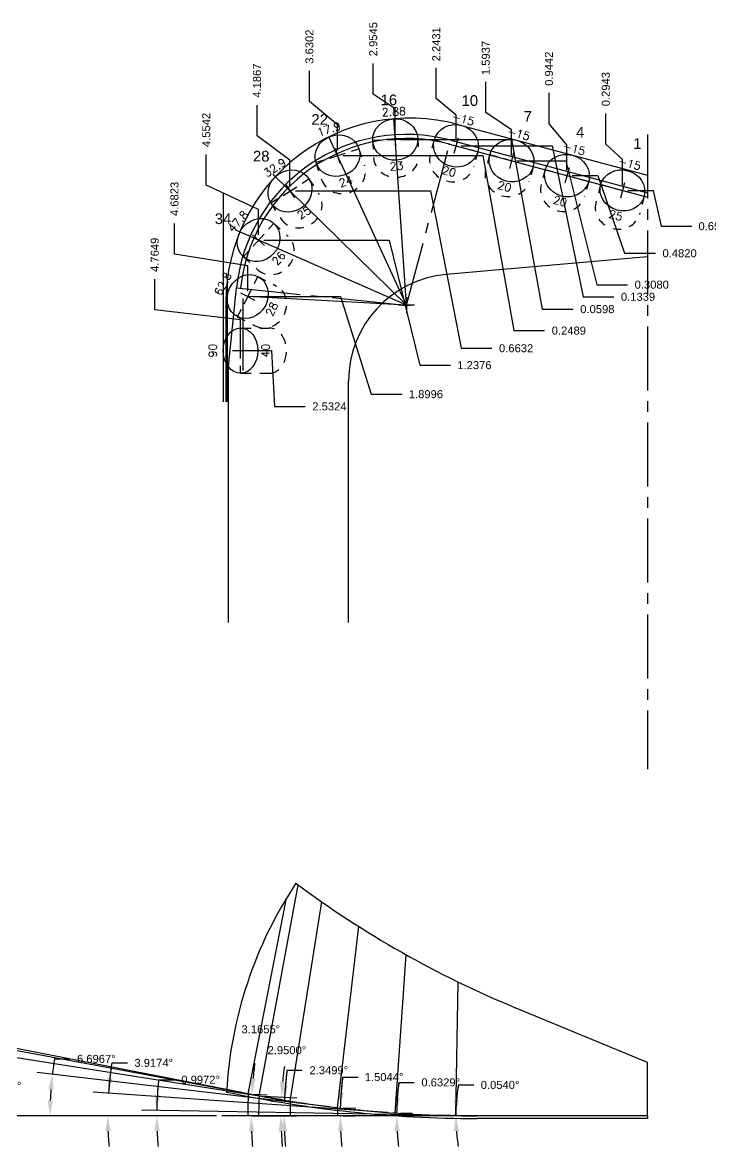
# Model space of a CAD drawing. Header units: inches. Extents: x 57 to 298, y -41 to 19.
# Drawn here: x 216.08 to 224.13, y -33.89 to -20.72 of the extents above; entities that cross this region are included whole.
import ezdxf
from ezdxf.enums import TextEntityAlignment as Align

# ---------------------------------------------------------------- set-up
doc = ezdxf.new("R2010")
doc.units = ezdxf.units.IN
doc.header["$MEASUREMENT"] = 0
doc.header["$PDMODE"] = 35
doc.linetypes.add('CENTER2', pattern=[1.125, 0.75, -0.125, 0.125, -0.125])
doc.linetypes.add('HIDDEN2', pattern=[0.1875, 0.125, -0.0625])
doc.layers.get('Defpoints').update_dxf_attribs({"color": 10})
doc.layers.add('Blade_1', color=30, linetype='Continuous', true_color=0xff7f00)
doc.layers.add('CLine', color=5, linetype='CENTER2')
doc.styles.add('RomanS', font='romans')
doc.styles.get("Standard").update_dxf_attribs({"font": 'arial.ttf'})
doc.dimstyles.get("Standard").update_dxf_attribs({"dimtxt": 0.09375, "dimasz": 0.18, "dimexe": 0.18, "dimexo": 0.0625, "dimgap": 0.09, "dimtad": 0, "dimtih": 1, "dimtoh": 1, "dimdec": 4, "dimzin": 0, "dimdsep": 46, "dimtxsty": 'Standard', "dimcen": 0.09, "dimadec": 4, "dimazin": 0, "dimtfac": 1, "dimtdec": 4, "dimtofl": 0, "dimtmove": 0, "dimatfit": 3, "dimfxl": 1, "dimtolj": 1, "dimtzin": 0, "dimarcsym": 0})

# ---------------------------------------------------------------- blocks, each defined once
blk = doc.blocks.new('*D355')
at = {"layer": 'Blade_1', "color": 0, "lineweight": -2, "transparency": 16777216}
for p, q in [((222.242, -21.909), (222.242, -21.549)), ((222.452, -22.156), (222.242, -21.909)), ((222.452, -22.454), (222.452, -22.156))]:
    blk.add_line(p, q, dxfattribs=at)
at = {"layer": 'Defpoints', "color": 0, "transparency": 16777216}
for p in [(222.242, -21.549), (223.396, -22.034), (222.452, -22.516)]:
    blk.add_point(p, dxfattribs=at)
at = {"layer": 'Blade_1', "color": 0, "transparency": 16777216, "insert": (222.242, -21.265), "char_height": 0.0938, "attachment_point": 5, "rotation": 90}
blk.add_mtext('\\A1;0.9442', dxfattribs=at)
blk = doc.blocks.new('*D356')
at = {"layer": 'Blade_1', "color": 0, "lineweight": -2, "transparency": 16777216}
for p, q in [((221.502, -21.779), (221.502, -21.419)), ((221.802, -21.982), (221.502, -21.779)), ((221.802, -22.28), (221.802, -21.982))]:
    blk.add_line(p, q, dxfattribs=at)
at = {"layer": 'Defpoints', "color": 0, "transparency": 16777216}
for p in [(221.502, -21.419), (223.396, -22.034), (221.802, -22.342)]:
    blk.add_point(p, dxfattribs=at)
at = {"layer": 'Blade_1', "color": 0, "transparency": 16777216, "insert": (221.502, -21.139), "char_height": 0.0938, "attachment_point": 5, "rotation": 90}
blk.add_mtext('\\A1;1.5937', dxfattribs=at)
blk = doc.blocks.new('*D357')
at = {"layer": 'Blade_1', "color": 0, "lineweight": -2, "transparency": 16777216}
for p, q in [((222.514, -22.516), (222.812, -22.516)), ((222.812, -22.516), (223.127, -23.427)), ((223.127, -23.427), (223.487, -23.427))]:
    blk.add_line(p, q, dxfattribs=at)
at = {"layer": 'Defpoints', "color": 0, "transparency": 16777216}
for p in [(223.396, -22.034), (222.452, -22.516), (223.487, -23.427)]:
    blk.add_point(p, dxfattribs=at)
at = {"layer": 'Blade_1', "color": 0, "transparency": 16777216, "insert": (223.771, -23.427), "char_height": 0.0938, "attachment_point": 5}
blk.add_mtext('\\A1;0.4820', dxfattribs=at)
blk = doc.blocks.new('*D358')
at = {"layer": 'Blade_1', "color": 0, "lineweight": -2, "transparency": 16777216}
for p, q in [((221.865, -22.342), (222.44, -22.342)), ((222.44, -22.342), (222.8, -23.795)), ((222.8, -23.795), (223.16, -23.795))]:
    blk.add_line(p, q, dxfattribs=at)
at = {"layer": 'Defpoints', "color": 0, "transparency": 16777216}
for p in [(223.396, -22.034), (221.802, -22.342), (223.16, -23.795)]:
    blk.add_point(p, dxfattribs=at)
at = {"layer": 'Blade_1', "color": 0, "transparency": 16777216, "insert": (223.445, -23.795), "char_height": 0.0938, "attachment_point": 5}
blk.add_mtext('\\A1;0.3080', dxfattribs=at)
blk = doc.blocks.new('*D359')
at = {"layer": 'Blade_1', "color": 0, "lineweight": -2, "transparency": 16777216}
for p, q in [((222.907, -22.149), (222.907, -21.789)), ((223.102, -22.33), (222.907, -22.149)), ((223.102, -22.628), (223.102, -22.33))]:
    blk.add_line(p, q, dxfattribs=at)
at = {"layer": 'Defpoints', "color": 0, "transparency": 16777216}
for p in [(222.907, -21.789), (223.396, -22.034), (223.102, -22.69)]:
    blk.add_point(p, dxfattribs=at)
at = {"layer": 'Blade_1', "color": 0, "transparency": 16777216, "insert": (222.907, -21.504), "char_height": 0.0938, "attachment_point": 5, "rotation": 90}
blk.add_mtext('\\A1;0.2943', dxfattribs=at)
blk = doc.blocks.new('*D360')
at = {"layer": 'Blade_1', "color": 0, "lineweight": -2, "transparency": 16777216}
for p, q in [((223.164, -22.69), (223.462, -22.69)), ((223.462, -22.69), (223.556, -23.11)), ((223.556, -23.11), (223.916, -23.11))]:
    blk.add_line(p, q, dxfattribs=at)
at = {"layer": 'Defpoints', "color": 0, "transparency": 16777216}
for p in [(223.396, -22.034), (223.102, -22.69), (223.916, -23.11)]:
    blk.add_point(p, dxfattribs=at)
at = {"layer": 'Blade_1', "color": 0, "transparency": 16777216, "insert": (224.192, -23.11), "char_height": 0.0938, "attachment_point": 5}
blk.add_mtext('\\A1;0.6561', dxfattribs=at)
blk = doc.blocks.new('*D361')
at = {"layer": 'Blade_1', "color": 0, "lineweight": -2, "transparency": 16777216}
for p, q in [((220.922, -21.614), (220.922, -21.254)), ((221.153, -21.808), (220.922, -21.614)), ((221.153, -22.106), (221.153, -21.808))]:
    blk.add_line(p, q, dxfattribs=at)
at = {"layer": 'Defpoints', "color": 0, "transparency": 16777216}
for p in [(220.922, -21.254), (223.396, -22.034), (221.153, -22.168)]:
    blk.add_point(p, dxfattribs=at)
at = {"layer": 'Blade_1', "color": 0, "transparency": 16777216, "insert": (220.922, -20.978), "char_height": 0.0938, "attachment_point": 5, "rotation": 90}
blk.add_mtext('\\A1;2.2431', dxfattribs=at)
blk = doc.blocks.new('*D362')
at = {"layer": 'Blade_1', "color": 0, "lineweight": -2, "transparency": 16777216}
for p, q in [((221.215, -22.168), (222.28, -22.168)), ((222.28, -22.168), (222.64, -23.937)), ((222.64, -23.937), (223, -23.937))]:
    blk.add_line(p, q, dxfattribs=at)
at = {"layer": 'Defpoints', "color": 0, "transparency": 16777216}
for p in [(223.396, -22.034), (221.153, -22.168), (223, -23.937)]:
    blk.add_point(p, dxfattribs=at)
at = {"layer": 'Blade_1', "color": 0, "transparency": 16777216, "insert": (223.284, -23.937), "char_height": 0.0938, "attachment_point": 5}
blk.add_mtext('\\A1;0.1339', dxfattribs=at)
blk = doc.blocks.new('*D363')
at = {"layer": 'Blade_1', "color": 0, "lineweight": -2, "transparency": 16777216}
for p, q in [((217.673, -33.109), (217.853, -33.109)), ((221.06, -33.527), (217.469, -33.465)), ((218.349, -33.531), (217.469, -33.531))]:
    blk.add_line(p, q, dxfattribs=at)
for start, end in [(173.3118, 179.0028), (173.3136, 176.1582), (182.8446, 185.6892)]:
    blk.add_arc((221.274, -33.531), 3.626, start, end, dxfattribs=at)
at = {"layer": 'Blade_1', "color": 0, "transparency": 16777216}
for points in [[(217.687, -33.289), (217.627, -33.287), (217.649, -33.468)], [(217.623, -33.712), (217.683, -33.71), (217.649, -33.531)]]:
    blk.add_solid(points, dxfattribs=at)
at = {"layer": 'Defpoints', "color": 0, "transparency": 16777216}
for p in [(217.649, -33.51), (218.412, -33.531), (221.123, -33.528), (221.153, -33.529), (223.396, -33.531)]:
    blk.add_point(p, dxfattribs=at)
at = {"layer": 'Blade_1', "color": 0, "transparency": 16777216, "insert": (218.163, -33.109), "char_height": 0.09375, "attachment_point": 5}
blk.add_mtext('\\A1;0.9972°', dxfattribs=at)
blk = doc.blocks.new('*D364')
at = {"layer": 'Blade_1', "color": 0, "lineweight": -2, "transparency": 16777216}
for p, q in [((221.18, -33.17), (221.36, -33.17)), ((221.09, -33.529), (220.971, -33.529)), ((221.09, -33.531), (220.971, -33.531))]:
    blk.add_line(p, q, dxfattribs=at)
for start, end in [(170.7492, 179.946), (170.7566, 175.3513), (184.5947, 189.1893)]:
    blk.add_arc((223.396, -33.531), 2.245, start, end, dxfattribs=at)
at = {"layer": 'Blade_1', "color": 0, "transparency": 16777216}
for points in [[(221.188, -33.35), (221.128, -33.348), (221.151, -33.529)], [(221.128, -33.712), (221.188, -33.71), (221.151, -33.531)]]:
    blk.add_solid(points, dxfattribs=at)
at = {"layer": 'Defpoints', "color": 0, "transparency": 16777216}
for p in [(221.151, -33.53), (221.153, -33.529), (221.153, -33.531), (223.396, -33.531)]:
    blk.add_point(p, dxfattribs=at)
at = {"layer": 'Blade_1', "color": 0, "transparency": 16777216, "insert": (221.669, -33.17), "char_height": 0.09375, "attachment_point": 5}
blk.add_mtext('\\A1;0.0540°', dxfattribs=at)
blk = doc.blocks.new('CMark')
at = {"layer": 'CLine'}
for p, q in [((-0.094, 0), (0.094, 0)), ((0, 0.094), (0, -0.094))]:
    blk.add_line(p, q, dxfattribs=at)
blk = doc.blocks.new('1313@25')
for p, q in [((-0.17, 0), (-0.265, 0)), ((0.171, 0), (0.264, 0))]:
    blk.add_line(p, q)
at = {"color": 8, "linetype": 'HIDDEN2', "ltscale": 0.5}
blk.add_line((-0.265, 0), (-0.265, -0.22), dxfattribs=at)
at = {"color": 8, "linetype": 'HIDDEN2', "ltscale": 0.5, "flags": 128}
blk.add_lwpolyline([(0.264, 0), (0.264, -0.22)], dxfattribs=at)
blk.add_ellipse((0, 0), major_axis=(0.264, 0), ratio=0.906308)
at = {"color": 8, "linetype": 'HIDDEN2', "ltscale": 0.5}
blk.add_ellipse((0, -0.22), major_axis=(0.264, 0), ratio=0.906308, start_param=3.141593, end_param=6.283185, dxfattribs=at)
blk.add_blockref('CMark', (0, 0))
at = {"style": 'RomanS'}
blk.add_text('25', height=0.094, dxfattribs=at).set_placement((0, -0.302), align=Align.MIDDLE_CENTER)
blk.add_attdef('ANG', text='', height=0.094, dxfattribs=at).set_placement((0, 0.251), align=Align.BOTTOM_CENTER)
blk = doc.blocks.new('1313@20')
for p, q in [((-0.17, 0), (-0.265, 0)), ((0.171, 0), (0.264, 0))]:
    blk.add_line(p, q)
at = {"color": 8, "linetype": 'HIDDEN2', "ltscale": 0.5}
blk.add_line((-0.265, 0), (-0.265, -0.178), dxfattribs=at)
at = {"color": 8, "linetype": 'HIDDEN2', "ltscale": 0.5, "flags": 128}
blk.add_lwpolyline([(0.264, 0), (0.264, -0.178)], dxfattribs=at)
blk.add_ellipse((0, 0), major_axis=(0.264, 0), ratio=0.939693)
at = {"color": 8, "linetype": 'HIDDEN2', "ltscale": 0.5}
blk.add_ellipse((0, -0.178), major_axis=(0.264, 0), ratio=0.939693, start_param=3.141593, end_param=6.283185, dxfattribs=at)
blk.add_blockref('CMark', (0, 0))
at = {"style": 'RomanS'}
blk.add_text('20', height=0.094, dxfattribs=at).set_placement((0, -0.311), align=Align.MIDDLE_CENTER)
blk.add_attdef('ANG', text='', height=0.094, dxfattribs=at).set_placement((0, 0.251), align=Align.BOTTOM_CENTER)
blk = doc.blocks.new('1313@23')
for p, q in [((-0.17, 0), (-0.265, 0)), ((0.171, 0), (0.264, 0))]:
    blk.add_line(p, q)
at = {"color": 8, "linetype": 'HIDDEN2', "ltscale": 0.5}
blk.add_line((-0.265, 0), (-0.265, -0.199), dxfattribs=at)
at = {"color": 8, "linetype": 'HIDDEN2', "ltscale": 0.5, "flags": 128}
blk.add_lwpolyline([(0.264, 0), (0.264, -0.199)], dxfattribs=at)
blk.add_ellipse((0, 0), major_axis=(0.264, 0), ratio=0.920505)
at = {"color": 8, "linetype": 'HIDDEN2', "ltscale": 0.5}
blk.add_ellipse((0, -0.199), major_axis=(0.264, 0), ratio=0.92388, start_param=3.141593, end_param=6.283185, dxfattribs=at)
blk.add_blockref('CMark', (0, 0))
at = {"style": 'RomanS'}
blk.add_text('23', height=0.094, dxfattribs=at).set_placement((0, -0.311), align=Align.MIDDLE_CENTER)
blk.add_attdef('ANG', text='', height=0.094, dxfattribs=at).set_placement((0, 0.251), align=Align.BOTTOM_CENTER)
blk = doc.blocks.new('*D365')
at = {"layer": 'Blade_1', "color": 0, "lineweight": -2, "transparency": 16777216}
for p, q in [((220.184, -21.564), (220.184, -21.204)), ((220.442, -21.734), (220.184, -21.564)), ((220.442, -22.032), (220.442, -21.734))]:
    blk.add_line(p, q, dxfattribs=at)
at = {"layer": 'Defpoints', "color": 0, "transparency": 16777216}
for p in [(220.184, -21.204), (220.442, -22.094), (223.396, -22.034)]:
    blk.add_point(p, dxfattribs=at)
at = {"layer": 'Blade_1', "color": 0, "transparency": 16777216, "insert": (220.184, -20.918), "char_height": 0.0938, "attachment_point": 5, "rotation": 90}
blk.add_mtext('\\A1;2.9545', dxfattribs=at)
blk = doc.blocks.new('*D366')
at = {"layer": 'Blade_1', "color": 0, "lineweight": -2, "transparency": 16777216}
for p, q in [((220.504, -22.094), (221.803, -22.094)), ((221.803, -22.094), (222.163, -24.082)), ((222.163, -24.082), (222.523, -24.082))]:
    blk.add_line(p, q, dxfattribs=at)
at = {"layer": 'Defpoints', "color": 0, "transparency": 16777216}
for p in [(220.442, -22.094), (223.396, -22.034), (222.523, -24.082)]:
    blk.add_point(p, dxfattribs=at)
at = {"layer": 'Blade_1', "color": 0, "transparency": 16777216, "insert": (222.808, -24.082), "char_height": 0.0938, "attachment_point": 5}
blk.add_mtext('\\A1;0.0598', dxfattribs=at)
blk = doc.blocks.new('*D367')
at = {"layer": 'Blade_1', "color": 0, "lineweight": -2, "transparency": 16777216}
for p, q in [((217.125, -32.911), (217.305, -32.911)), ((220.349, -33.492), (216.904, -33.256)), ((218.349, -33.531), (216.895, -33.531))]:
    blk.add_line(p, q, dxfattribs=at)
for start, end in [(170.7143, 176.0826), (170.7157, 173.3992), (182.6834, 185.3669)]:
    blk.add_arc((220.918, -33.531), 3.844, start, end, dxfattribs=at)
at = {"layer": 'Blade_1', "color": 0, "transparency": 16777216}
for points in [[(217.13, -33.092), (217.07, -33.087), (217.084, -33.269)], [(217.049, -33.712), (217.109, -33.71), (217.075, -33.531)]]:
    blk.add_solid(points, dxfattribs=at)
at = {"layer": 'Defpoints', "color": 0, "transparency": 16777216}
for p in [(217.076, -33.444), (218.412, -33.531), (220.412, -33.496), (220.442, -33.498), (223.396, -33.531)]:
    blk.add_point(p, dxfattribs=at)
at = {"layer": 'Blade_1', "color": 0, "transparency": 16777216, "insert": (217.614, -32.911), "char_height": 0.09375, "attachment_point": 5}
blk.add_mtext('\\A1;3.9174°', dxfattribs=at)
blk = doc.blocks.new('*D368')
at = {"layer": 'Blade_1', "color": 0, "lineweight": -2, "transparency": 16777216}
for p, q in [((220.484, -33.14), (220.664, -33.14)), ((220.504, -33.499), (220.638, -33.501)), ((220.504, -33.531), (220.638, -33.531))]:
    blk.add_line(p, q, dxfattribs=at)
for start, end in [(172.3422, 179.3671), (172.3455, 175.8563), (183.5108, 187.0216)]:
    blk.add_arc((223.396, -33.531), 2.938, start, end, dxfattribs=at)
at = {"layer": 'Blade_1', "color": 0, "transparency": 16777216}
for points in [[(220.496, -33.32), (220.436, -33.318), (220.458, -33.499)], [(220.434, -33.712), (220.493, -33.71), (220.458, -33.531)]]:
    blk.add_solid(points, dxfattribs=at)
at = {"layer": 'Defpoints', "color": 0, "transparency": 16777216}
for p in [(220.442, -33.498), (220.442, -33.531), (220.458, -33.52), (223.396, -33.531)]:
    blk.add_point(p, dxfattribs=at)
at = {"layer": 'Blade_1', "color": 0, "transparency": 16777216, "insert": (220.974, -33.14), "char_height": 0.09375, "attachment_point": 5}
blk.add_mtext('\\A1;0.6329°', dxfattribs=at)
blk = doc.blocks.new('1313@24')
for p, q in [((-0.17, 0), (-0.265, 0)), ((0.171, 0), (0.264, 0))]:
    blk.add_line(p, q)
at = {"color": 8, "linetype": 'HIDDEN2', "ltscale": 0.5}
blk.add_line((-0.265, 0), (-0.265, -0.212), dxfattribs=at)
at = {"color": 8, "linetype": 'HIDDEN2', "ltscale": 0.5, "flags": 128}
blk.add_lwpolyline([(0.264, 0), (0.264, -0.212)], dxfattribs=at)
blk.add_ellipse((0, 0), major_axis=(0.264, 0), ratio=0.913535)
at = {"color": 8, "linetype": 'HIDDEN2', "ltscale": 0.5}
blk.add_ellipse((0, -0.212), major_axis=(0.264, 0), ratio=0.913535, start_param=3.141593, end_param=6.283185, dxfattribs=at)
blk.add_blockref('CMark', (0, 0))
at = {"style": 'RomanS'}
blk.add_text('24', height=0.094, dxfattribs=at).set_placement((0, -0.318), align=Align.MIDDLE_CENTER)
blk.add_attdef('ANG', text='', height=0.094, dxfattribs=at).set_placement((0, 0.251), align=Align.BOTTOM_CENTER)
blk = doc.blocks.new('*D369')
at = {"layer": 'Blade_1', "color": 0, "lineweight": -2, "transparency": 16777216}
for p, q in [((219.437, -21.65), (219.437, -21.29)), ((219.766, -21.923), (219.437, -21.65)), ((219.766, -22.221), (219.766, -21.923))]:
    blk.add_line(p, q, dxfattribs=at)
at = {"layer": 'Defpoints', "color": 0, "transparency": 16777216}
for p in [(219.437, -21.29), (223.396, -22.034), (219.766, -22.283)]:
    blk.add_point(p, dxfattribs=at)
at = {"layer": 'Blade_1', "color": 0, "transparency": 16777216, "insert": (219.437, -21.006), "char_height": 0.0938, "attachment_point": 5, "rotation": 90}
blk.add_mtext('\\A1;3.6302', dxfattribs=at)
blk = doc.blocks.new('*D370')
at = {"layer": 'Blade_1', "color": 0, "lineweight": -2, "transparency": 16777216}
for p, q in [((219.828, -22.283), (221.469, -22.283)), ((221.469, -22.283), (221.829, -24.333)), ((221.829, -24.333), (222.189, -24.333))]:
    blk.add_line(p, q, dxfattribs=at)
at = {"layer": 'Defpoints', "color": 0, "transparency": 16777216}
for p in [(223.396, -22.034), (219.766, -22.283), (222.189, -24.333)]:
    blk.add_point(p, dxfattribs=at)
at = {"layer": 'Blade_1', "color": 0, "transparency": 16777216, "insert": (222.474, -24.333), "char_height": 0.0938, "attachment_point": 5}
blk.add_mtext('\\A1;0.2489', dxfattribs=at)
blk = doc.blocks.new('*D371')
at = {"layer": 'Blade_1', "color": 0, "lineweight": -2, "transparency": 16777216}
for p, q in [((216.452, -32.865), (216.632, -32.865)), ((219.675, -33.425), (216.248, -33.023)), ((218.349, -33.531), (216.219, -33.531))]:
    blk.add_line(p, q, dxfattribs=at)
for start, end in [(170.8359, 173.3033), (175.7706, 177.5326)]:
    blk.add_arc((220.579, -33.531), 4.18, start, end, dxfattribs=at)
at = {"layer": 'Blade_1', "color": 0, "transparency": 16777216}
for points in [[(216.38, -33.22), (216.44, -33.226), (216.427, -33.044)], [(216.432, -33.352), (216.373, -33.351), (216.399, -33.531)]]:
    blk.add_solid(points, dxfattribs=at)
at = {"layer": 'Defpoints', "color": 0, "transparency": 16777216}
for p in [(216.402, -33.368), (219.737, -33.432), (219.767, -33.436), (218.412, -33.531), (223.396, -33.531)]:
    blk.add_point(p, dxfattribs=at)
at = {"layer": 'Blade_1', "color": 0, "transparency": 16777216, "insert": (216.942, -32.865), "char_height": 0.09375, "attachment_point": 5}
blk.add_mtext('\\A1;6.6967°', dxfattribs=at)
blk = doc.blocks.new('*D372')
at = {"layer": 'Blade_1', "color": 0, "lineweight": -2, "transparency": 16777216}
for p, q in [((219.826, -33.078), (220.006, -33.078)), ((219.83, -33.437), (219.979, -33.441)), ((219.828, -33.531), (219.978, -33.531))]:
    blk.add_line(p, q, dxfattribs=at)
for start, end in [(172.7613, 178.4956), (172.7631, 175.6294), (182.8663, 185.7325)]:
    blk.add_arc((223.396, -33.531), 3.599, start, end, dxfattribs=at)
at = {"layer": 'Blade_1', "color": 0, "transparency": 16777216}
for points in [[(219.838, -33.258), (219.778, -33.255), (219.799, -33.437)], [(219.772, -33.712), (219.832, -33.71), (219.798, -33.531)]]:
    blk.add_solid(points, dxfattribs=at)
at = {"layer": 'Defpoints', "color": 0, "transparency": 16777216}
for p in [(219.767, -33.436), (219.766, -33.531), (219.798, -33.5), (223.396, -33.531)]:
    blk.add_point(p, dxfattribs=at)
at = {"layer": 'Blade_1', "color": 0, "transparency": 16777216, "insert": (220.311, -33.078), "char_height": 0.09375, "attachment_point": 5}
blk.add_mtext('\\A1;1.5044°', dxfattribs=at)
blk = doc.blocks.new('*D373')
at = {"layer": 'Blade_1', "color": 0, "lineweight": -2, "transparency": 16777216}
for p, q in [((218.823, -22.05), (218.823, -21.69)), ((219.209, -22.337), (218.823, -22.05)), ((219.209, -22.635), (219.209, -22.337))]:
    blk.add_line(p, q, dxfattribs=at)
at = {"layer": 'Defpoints', "color": 0, "transparency": 16777216}
for p in [(218.823, -21.69), (223.396, -22.034), (219.209, -22.697)]:
    blk.add_point(p, dxfattribs=at)
at = {"layer": 'Blade_1', "color": 0, "transparency": 16777216, "insert": (218.823, -21.404), "char_height": 0.0938, "attachment_point": 5, "rotation": 90}
blk.add_mtext('\\A1;4.1867', dxfattribs=at)
blk = doc.blocks.new('*D374')
at = {"layer": 'Blade_1', "color": 0, "lineweight": -2, "transparency": 16777216}
for p, q in [((219.272, -22.697), (220.853, -22.697)), ((220.853, -22.697), (221.213, -24.54)), ((221.213, -24.54), (221.573, -24.54))]:
    blk.add_line(p, q, dxfattribs=at)
at = {"layer": 'Defpoints', "color": 0, "transparency": 16777216}
for p in [(223.396, -22.034), (219.209, -22.697), (221.573, -24.54)]:
    blk.add_point(p, dxfattribs=at)
at = {"layer": 'Blade_1', "color": 0, "transparency": 16777216, "insert": (221.857, -24.54), "char_height": 0.0938, "attachment_point": 5}
blk.add_mtext('\\A1;0.6632', dxfattribs=at)
blk = doc.blocks.new('*D375')
at = {"layer": 'Blade_1', "color": 0, "lineweight": -2, "transparency": 16777216}
for p, q in [((219.121, -33.345), (215.7, -32.804)), ((218.349, -33.531), (215.643, -33.531))]:
    blk.add_line(p, q, dxfattribs=at)
for start, end in [(166.3986, 168.7034), (182.3049, 184.6097)]:
    blk.add_arc((220.298, -33.531), 4.475, start, end, dxfattribs=at)
at = {"layer": 'Blade_1', "color": 0, "transparency": 16777216}
for points in [[(215.939, -32.66), (215.88, -32.649), (215.878, -32.832)], [(215.796, -33.712), (215.856, -33.71), (215.823, -33.531)]]:
    blk.add_solid(points, dxfattribs=at)
at = {"layer": 'Defpoints', "color": 0, "transparency": 16777216}
for p in [(215.847, -33.064), (219.183, -33.355), (219.213, -33.359), (218.412, -33.531), (223.396, -33.531)]:
    blk.add_point(p, dxfattribs=at)
at = {"layer": 'Blade_1', "color": 0, "transparency": 16777216, "insert": (215.837, -33.18), "char_height": 0.09375, "attachment_point": 5}
blk.add_mtext('\\A1;8.9917°', dxfattribs=at)
blk = doc.blocks.new('*D376')
at = {"layer": 'Blade_1', "color": 0, "lineweight": -2, "transparency": 16777216}
for p, q in [((219.173, -32.998), (219.353, -32.998)), ((219.15, -33.357), (218.964, -33.349)), ((219.147, -33.531), (218.96, -33.531))]:
    blk.add_line(p, q, dxfattribs=at)
for start, end in [(172.8024, 177.6501), (172.8035, 175.2268), (182.4233, 184.8466)]:
    blk.add_arc((223.396, -33.531), 4.256, start, end, dxfattribs=at)
at = {"layer": 'Blade_1', "color": 0, "transparency": 16777216}
for points in [[(219.185, -33.179), (219.125, -33.175), (219.143, -33.357)], [(219.114, -33.712), (219.174, -33.71), (219.14, -33.531)]]:
    blk.add_solid(points, dxfattribs=at)
at = {"layer": 'Defpoints', "color": 0, "transparency": 16777216}
for p in [(219.213, -33.359), (219.14, -33.473), (219.209, -33.531), (223.396, -33.531)]:
    blk.add_point(p, dxfattribs=at)
at = {"layer": 'Blade_1', "color": 0, "transparency": 16777216, "insert": (219.664, -32.998), "char_height": 0.09375, "attachment_point": 5}
blk.add_mtext('\\A1;2.3499°', dxfattribs=at)
blk = doc.blocks.new('1313@26')
for p, q in [((-0.17, 0), (-0.265, 0)), ((0.171, 0), (0.264, 0))]:
    blk.add_line(p, q)
at = {"color": 8, "linetype": 'HIDDEN2', "ltscale": 0.5}
blk.add_line((-0.265, 0), (-0.265, -0.228), dxfattribs=at)
at = {"color": 8, "linetype": 'HIDDEN2', "ltscale": 0.5, "flags": 128}
blk.add_lwpolyline([(0.264, 0), (0.264, -0.228)], dxfattribs=at)
blk.add_ellipse((0, 0), major_axis=(0.264, 0), ratio=0.89879)
at = {"color": 8, "linetype": 'HIDDEN2', "ltscale": 0.5}
blk.add_ellipse((0, -0.228), major_axis=(0.264, 0), ratio=0.89879, start_param=3.141593, end_param=6.283185, dxfattribs=at)
blk.add_blockref('CMark', (0, 0))
at = {"style": 'RomanS'}
blk.add_text('26', height=0.094, dxfattribs=at).set_placement((0, -0.318), align=Align.MIDDLE_CENTER)
blk.add_attdef('ANG', text='', height=0.094, dxfattribs=at).set_placement((0, 0.251), align=Align.BOTTOM_CENTER)
blk = doc.blocks.new('*D377')
at = {"layer": 'Blade_1', "color": 0, "lineweight": -2, "transparency": 16777216}
for p, q in [((218.229, -22.628), (218.229, -22.268)), ((218.842, -22.912), (218.229, -22.628)), ((218.842, -23.209), (218.842, -22.912))]:
    blk.add_line(p, q, dxfattribs=at)
at = {"layer": 'Defpoints', "color": 0, "transparency": 16777216}
for p in [(223.396, -22.034), (218.229, -22.268), (218.842, -23.272)]:
    blk.add_point(p, dxfattribs=at)
at = {"layer": 'Blade_1', "color": 0, "transparency": 16777216, "insert": (218.229, -21.982), "char_height": 0.0938, "attachment_point": 5, "rotation": 90}
blk.add_mtext('\\A1;4.5542', dxfattribs=at)
blk = doc.blocks.new('*D378')
at = {"layer": 'Blade_1', "color": 0, "lineweight": -2, "transparency": 16777216}
for p, q in [((218.904, -23.272), (220.369, -23.272)), ((220.369, -23.272), (220.729, -24.738)), ((220.729, -24.738), (221.089, -24.738))]:
    blk.add_line(p, q, dxfattribs=at)
at = {"layer": 'Defpoints', "color": 0, "transparency": 16777216}
for p in [(223.396, -22.034), (218.842, -23.272), (221.089, -24.738)]:
    blk.add_point(p, dxfattribs=at)
at = {"layer": 'Blade_1', "color": 0, "transparency": 16777216, "insert": (221.369, -24.738), "char_height": 0.0938, "attachment_point": 5}
blk.add_mtext('\\A1;1.2376', dxfattribs=at)
blk = doc.blocks.new('*D379')
at = {"layer": 'Blade_1', "color": 0, "lineweight": -2, "transparency": 16777216}
for p, q in [((218.757, -33.28), (215.136, -32.608)), ((218.349, -33.531), (215.051, -33.531))]:
    blk.add_line(p, q, dxfattribs=at)
for start, end in [(171.603, 173.1167), (176.3684, 177.8864)]:
    blk.add_arc((220.111, -33.531), 4.88, start, end, dxfattribs=at)
at = {"layer": 'Blade_1', "color": 0, "transparency": 16777216}
for points in [[(215.254, -32.814), (215.313, -32.823), (215.313, -32.641)], [(215.265, -33.352), (215.205, -33.351), (215.231, -33.531)]]:
    blk.add_solid(points, dxfattribs=at)
at = {"layer": 'Defpoints', "color": 0, "transparency": 16777216}
for p in [(215.268, -32.936), (218.818, -33.291), (218.848, -33.297), (218.412, -33.531), (223.396, -33.531)]:
    blk.add_point(p, dxfattribs=at)
at = {"layer": 'Blade_1', "color": 0, "transparency": 16777216, "insert": (215.252, -33.084), "char_height": 0.09375, "attachment_point": 5}
blk.add_mtext('\\A1;10.5106°', dxfattribs=at)
blk = doc.blocks.new('*D380')
at = {"layer": 'Blade_1', "color": 0, "lineweight": -2, "transparency": 16777216}
for p, q in [((218.91, -33.3), (219.289, -33.319)), ((218.904, -33.531), (219.284, -33.531))]:
    blk.add_line(p, q, dxfattribs=at)
for start, end in [(172.2443, 174.6471), (182.4028, 184.8057)]:
    blk.add_arc((223.396, -33.531), 4.292, start, end, dxfattribs=at)
at = {"layer": 'Blade_1', "color": 0, "transparency": 16777216}
for points in [[(219.152, -33.133), (219.092, -33.129), (219.109, -33.31)], [(219.077, -33.712), (219.137, -33.71), (219.104, -33.531)]]:
    blk.add_solid(points, dxfattribs=at)
at = {"layer": 'Defpoints', "color": 0, "transparency": 16777216}
for p in [(218.848, -33.297), (218.842, -33.531), (219.104, -33.457), (223.396, -33.531)]:
    blk.add_point(p, dxfattribs=at)
at = {"layer": 'Blade_1', "color": 0, "transparency": 16777216, "insert": (219.173, -32.763), "char_height": 0.09375, "attachment_point": 5}
blk.add_mtext('\\A1;2.9500°', dxfattribs=at)
blk = doc.blocks.new('1313@28')
for p, q in [((-0.17, 0), (-0.265, 0)), ((0.171, 0), (0.264, 0))]:
    blk.add_line(p, q)
at = {"color": 8, "linetype": 'HIDDEN2', "ltscale": 0.5}
blk.add_line((-0.265, 0), (-0.265, -0.244), dxfattribs=at)
at = {"color": 8, "linetype": 'HIDDEN2', "ltscale": 0.5, "flags": 128}
blk.add_lwpolyline([(0.264, 0), (0.264, -0.244)], dxfattribs=at)
blk.add_ellipse((0, 0), major_axis=(0.264, 0), ratio=0.882949)
at = {"color": 8, "linetype": 'HIDDEN2', "ltscale": 0.5}
blk.add_ellipse((0, -0.244), major_axis=(0.264, 0), ratio=0.882949, start_param=3.141593, end_param=6.283185, dxfattribs=at)
blk.add_blockref('CMark', (0, 0))
at = {"style": 'RomanS'}
blk.add_text('28', height=0.094, dxfattribs=at).set_placement((0, -0.318), align=Align.MIDDLE_CENTER)
blk.add_attdef('ANG', text='', height=0.094, dxfattribs=at).set_placement((0, 0.251), align=Align.BOTTOM_CENTER)
blk = doc.blocks.new('*D381')
at = {"layer": 'Blade_1', "color": 0, "lineweight": -2, "transparency": 16777216}
for p, q in [((217.857, -23.437), (217.857, -23.077)), ((218.714, -23.574), (217.857, -23.437)), ((218.714, -23.871), (218.714, -23.574))]:
    blk.add_line(p, q, dxfattribs=at)
at = {"layer": 'Defpoints', "color": 0, "transparency": 16777216}
for p in [(223.396, -22.034), (217.857, -23.077), (218.714, -23.934)]:
    blk.add_point(p, dxfattribs=at)
at = {"layer": 'Blade_1', "color": 0, "transparency": 16777216, "insert": (217.857, -22.79), "char_height": 0.0938, "attachment_point": 5, "rotation": 90}
blk.add_mtext('\\A1;4.6823', dxfattribs=at)
blk = doc.blocks.new('*D382')
at = {"layer": 'Blade_1', "color": 0, "lineweight": -2, "transparency": 16777216}
for p, q in [((218.776, -23.934), (219.801, -23.934)), ((219.801, -23.934), (220.161, -25.078)), ((220.161, -25.078), (220.521, -25.078))]:
    blk.add_line(p, q, dxfattribs=at)
at = {"layer": 'Defpoints', "color": 0, "transparency": 16777216}
for p in [(223.396, -22.034), (218.714, -23.934), (220.521, -25.078)]:
    blk.add_point(p, dxfattribs=at)
at = {"layer": 'Blade_1', "color": 0, "transparency": 16777216, "insert": (220.801, -25.078), "char_height": 0.0938, "attachment_point": 5}
blk.add_mtext('\\A1;1.8996', dxfattribs=at)
blk = doc.blocks.new('*D383')
at = {"layer": 'Blade_1', "color": 0, "lineweight": -2, "transparency": 16777216}
for p, q in [((218.645, -33.258), (214.581, -32.465)), ((218.349, -33.531), (214.477, -33.531))]:
    blk.add_line(p, q, dxfattribs=at)
for start, end in [(170.873, 173.0047), (175.9506, 178.086)]:
    blk.add_arc((220.046, -33.531), 5.388, start, end, dxfattribs=at)
at = {"layer": 'Blade_1', "color": 0, "transparency": 16777216}
for points in [[(214.696, -32.671), (214.755, -32.682), (214.757, -32.499)], [(214.69, -33.352), (214.631, -33.351), (214.657, -33.531)]]:
    blk.add_solid(points, dxfattribs=at)
at = {"layer": 'Defpoints', "color": 0, "transparency": 16777216}
for p in [(214.702, -32.841), (218.706, -33.27), (218.721, -33.273), (218.412, -33.531), (223.396, -33.531)]:
    blk.add_point(p, dxfattribs=at)
at = {"layer": 'Blade_1', "color": 0, "transparency": 16777216, "insert": (214.682, -33.013), "char_height": 0.09375, "attachment_point": 5}
blk.add_mtext('\\A1;11.0410°', dxfattribs=at)
blk = doc.blocks.new('*D384')
at = {"layer": 'Blade_1', "color": 0, "lineweight": -2, "transparency": 16777216}
for p, q in [((218.783, -33.276), (218.943, -33.285)), ((218.776, -33.531), (218.936, -33.531))]:
    blk.add_line(p, q, dxfattribs=at)
for start, end in [(172.3888, 174.6117), (182.2229, 184.4457)]:
    blk.add_arc((223.396, -33.531), 4.64, start, end, dxfattribs=at)
at = {"layer": 'Blade_1', "color": 0, "transparency": 16777216}
for points in [[(218.807, -33.098), (218.747, -33.093), (218.763, -33.275)], [(218.73, -33.712), (218.79, -33.711), (218.756, -33.531)]]:
    blk.add_solid(points, dxfattribs=at)
at = {"layer": 'Defpoints', "color": 0, "transparency": 16777216}
for p in [(218.721, -33.273), (218.757, -33.446), (218.714, -33.531), (223.396, -33.531)]:
    blk.add_point(p, dxfattribs=at)
at = {"layer": 'Blade_1', "color": 0, "transparency": 16777216, "insert": (218.868, -32.518), "char_height": 0.09375, "attachment_point": 5}
blk.add_mtext('\\A1;3.1655°', dxfattribs=at)
blk = doc.blocks.new('1313@40')
for p, q in [((-0.265, 0), (-0.177, 0)), ((0.177, 0), (0.264, 0))]:
    blk.add_line(p, q)
at = {"color": 8, "linetype": 'HIDDEN2'}
for p, q in [((-0.265, 0), (-0.265, -0.334)), ((0.264, 0), (0.264, -0.334))]:
    blk.add_line(p, q, dxfattribs=at)
blk.add_ellipse((0, 0), major_axis=(0.265, 0), ratio=0.765974)
blk.add_ellipse((0, -0.334), major_axis=(-0.265, 0), ratio=0.765974, start_param=0, end_param=3.141593, dxfattribs=at)
blk.add_blockref('CMark', (0, 0))
at = {"style": 'RomanS'}
blk.add_text('40', height=0.094, dxfattribs=at).set_placement((0, -0.292), align=Align.MIDDLE_CENTER)
blk.add_attdef('ANG', text='', height=0.094, dxfattribs=at).set_placement((0, 0.251), align=Align.BOTTOM_CENTER)
blk = doc.blocks.new('*D385')
at = {"layer": 'Blade_1', "color": 0, "lineweight": -2, "transparency": 16777216}
for p, q in [((218.694, -24.567), (218.991, -24.567)), ((218.991, -24.567), (219.026, -25.221)), ((219.026, -25.221), (219.386, -25.221))]:
    blk.add_line(p, q, dxfattribs=at)
at = {"layer": 'Defpoints', "color": 0, "transparency": 16777216}
for p in [(223.396, -22.034), (218.631, -24.567), (219.386, -25.221)]:
    blk.add_point(p, dxfattribs=at)
at = {"layer": 'Blade_1', "color": 0, "transparency": 16777216, "insert": (219.671, -25.221), "char_height": 0.0938, "attachment_point": 5}
blk.add_mtext('\\A1;2.5324', dxfattribs=at)
blk = doc.blocks.new('*D386')
at = {"layer": 'Blade_1', "color": 0, "lineweight": -2, "transparency": 16777216}
for p, q in [((217.626, -24.091), (217.626, -23.731)), ((218.631, -24.207), (217.626, -24.091)), ((218.631, -24.504), (218.631, -24.207))]:
    blk.add_line(p, q, dxfattribs=at)
at = {"layer": 'Defpoints', "color": 0, "transparency": 16777216}
for p in [(223.396, -22.034), (217.626, -23.731), (218.631, -24.567)]:
    blk.add_point(p, dxfattribs=at)
at = {"layer": 'Blade_1', "color": 0, "transparency": 16777216, "insert": (217.626, -23.445), "char_height": 0.0938, "attachment_point": 5, "rotation": 90}
blk.add_mtext('\\A1;4.7649', dxfattribs=at)

msp = doc.modelspace()

# ---------------------------------------------------------------- linework, layer by layer
for p, q in [((221.17288, -21.9163), (223.39605, -22.512)), ((223.39605, -23.47014), (221.0371, -23.67652)), ((223.39605, -32.90612), (221.84762, -32.26474)), ((223.39605, -33.53112), (223.39605, -32.90612)), ((223.39605, -33.56237), (221.39605, -33.56237)), ((223.39605, -33.53112), (223.39605, -33.56237))]:
    msp.add_line(p, q)
at = {"color": 7, "linetype": 'Continuous'}
for p, q in [((221.09091, -22.10248), (223.39605, -22.72014)), ((218.4898, -24.75308), (218.58355, -23.83184)), ((218.4898, -27.75308), (218.4898, -24.75308)), ((219.89605, -27.75308), (219.89605, -24.92176))]:
    msp.add_line(p, q, dxfattribs=at)
at = {"color": 1, "linetype": 'Continuous'}
msp.add_line((221.07861, -22.14836), (223.38375, -22.76602), dxfattribs=at)
at = {"color": 1}
for p, q in [((218.42855, -22.73032), (218.42855, -25.16532)), ((218.47355, -23.705), (218.47355, -25.16532)), ((218.65759, -23.95483), (218.65759, -24.80056)), ((218.45855, -23.99908), (218.45855, -25.16532)), ((223.39605, -33.53112), (218.41172, -33.53112))]:
    msp.add_line(p, q, dxfattribs=at)
for centre, radius, start, end in [((220.6148, -23.99908), 2.15625, 75, 180), ((221.14605, -24.92176), 1.25, 95, 180), ((223.39605, -33.53112), 4.9375, 146.512276, 176.764108), ((226.43983, -21.17819), 12, 233.358502, 247.5), ((221.39605, -19.56237), 14, 257.921062, 270)]:
    msp.add_arc(centre, radius, start, end)
at = {"color": 7, "linetype": 'Continuous'}
msp.add_arc((220.57327, -24.03433), 2, 75, 174.189268, dxfattribs=at)
at = {"color": 1, "linetype": 'Continuous'}
msp.add_arc((220.57327, -24.03433), 1.9525, 75, 174.189268, dxfattribs=at)
at = {"color": 1}
msp.add_arc((221.39605, -19.56237), 13.96875, 257.921062, 270, dxfattribs=at)
at = {"layer": 'Blade_1'}
for p, q in [((220.57327, -24.03433), (220.42486, -21.84825)), ((220.57327, -24.03433), (219.66423, -22.06282)), ((220.57327, -24.03433), (219.00692, -22.4991)), ((220.57327, -24.03433), (218.56667, -23.1507)), ((220.57327, -24.03433), (218.71373, -23.93393)), ((218.8479, -33.29674), (219.30602, -30.82748)), ((218.72087, -33.27256), (219.16798, -30.98114)), ((219.21285, -33.35946), (219.58215, -31.02563)), ((219.76709, -33.43581), (220.01621, -31.31412)), ((220.44173, -33.49848), (220.56873, -31.64386)), ((221.15293, -33.529), (221.18017, -31.9641)), ((218.72087, -33.27256), (218.70615, -33.26969)), ((218.8479, -33.29674), (218.8184, -33.29127)), ((219.18322, -33.35477), (219.21285, -33.35946)), ((219.76709, -33.43581), (219.7373, -33.43231)), ((220.44173, -33.49848), (220.4118, -33.49643)), ((221.15293, -33.529), (221.12294, -33.52848))]:
    msp.add_line(p, q, dxfattribs=at)
for radius, start in [(4.68232, 176.834539), (4.55418, 177.049982), (4.18672, 177.650123), (3.63021, 178.495624), (2.9545, 179.367075), (2.24312, 179.945957)]:
    msp.add_arc((223.39605, -33.53112), radius, start, 180, dxfattribs=at)
at = {"layer": 'CLine'}
for p, q in [((220.57327, -24.03433), (221.09091, -22.10248)), ((223.39605, -22.03433), (223.39605, -29.47183)), ((218.58355, -23.83184), (220.57327, -24.03433)), ((220.52627, -24.03433), (220.62027, -24.03433)), ((220.57327, -23.98733), (220.57327, -24.08133))]:
    msp.add_line(p, q, dxfattribs=at)

# ---------------------------------------------------------------- block references
at = {"rotation": 270}
msp.add_blockref('CMark', (220.57327, -24.03433), dxfattribs=at)
at = {"layer": 'Blade_1'}
for name, p, rotation, values in [('1313@23', (220.44155, -22.09411), 2.88, {'ANG': '2.88'}), ('1313@20', (221.15293, -22.16827), 345, {'ANG': '-15'}), ('1313@24', (219.76584, -22.28319), 17.9, {'ANG': '17.9'}), ('1313@20', (221.80237, -22.34229), 345, {'ANG': '-15'}), ('1313@20', (222.4518, -22.5163), 345, {'ANG': '-15'}), ('1313@25', (219.20933, -22.69749), 32.9, {'ANG': '32.9'}), ('1313@25', (223.10172, -22.69045), 345, {'ANG': '-15'}), ('1313@26', (218.84186, -23.27188), 47.8, {'ANG': '47.8'}), ('1313@28', (218.71373, -23.93393), 62.8, {'ANG': '62.8'}), ('1313@40', (218.63115, -24.56677), 90, {'ANG': '90'})]:
    msp.add_blockref(name, p, dxfattribs=dict(at, rotation=rotation)).add_auto_attribs(values)

# ---------------------------------------------------------------- texts
for s, p in [('16', (220.27001, -21.69235)), ('10', (221.21752, -21.70017)), ('22', (219.45981, -21.92177)), ('7', (221.94503, -21.88529)), ('4', (222.55838, -22.0707)), ('1', (223.22721, -22.20497)), ('28', (218.77554, -22.35158)), ('34', (218.32851, -23.08462))]:
    msp.add_text(s, height=0.125, dxfattribs=at).set_placement(p)

# ---------------------------------------------------------------- dimensions: what is measured, and where the dimension line sits
for feature_location, offset, dtype, origin, picture, middle in [((220.44155, -22.09411), (-0.25749, 0.89009), 1, (223.39605, -22.03433), '*D365', (220.18406, -20.91827)), ((221.15293, -22.16827), (-0.23061, 0.91416), 1, (223.39605, -22.03433), '*D361', (220.92232, -20.97776)), ((219.76584, -22.28319), (-0.32869, 0.99304), 1, (223.39605, -22.03433), '*D369', (219.43715, -21.00607)), ((221.80237, -22.34229), (-0.30083, 0.92298), 1, (223.39605, -22.03433), '*D356', (221.50154, -21.13912)), ((222.451803, -22.516303), (-0.209912, 0.96724), 1, (223.396047, -22.034328), '*D355', (222.24189, -21.264944)), ((219.20933, -22.69749), (-0.38597, 1.0073), 1, (223.39605, -22.03433), '*D373', (218.82336, -21.40371)), ((223.10172, -22.69045), (-0.19484, 0.90159), 1, (223.39605, -22.03433), '*D359', (222.90688, -21.50426)), ((218.84186, -23.27188), (-0.61314, 1.00422), 1, (223.39605, -22.03433), '*D377', (218.22872, -21.98166)), ((218.63115, -24.56677), (-1.00511, 0.83531), 1, (223.39605, -22.03433), '*D386', (217.62603, -23.44488)), ((218.71373, -23.93393), (-0.85693, 0.85719), 1, (223.39605, -22.03433), '*D381', (217.8568, -22.79026)), ((218.63115, -24.56677), (0.75476, -0.65422), 0, (223.39605, -22.03433), '*D385', (219.67112, -25.22099)), ((218.71373, -23.93393), (1.80728, -1.14436), 0, (223.39605, -22.03433), '*D382', (220.80117, -25.07829)), ((218.841864, -23.271884), (2.247432, -1.466433), 0, (223.396047, -22.034328), '*D378', (221.36945, -24.738317)), ((219.20933, -22.69749), (2.3638, -1.84246), 0, (223.39605, -22.03433), '*D374', (221.85725, -24.53995)), ((219.76584, -22.28319), (2.42331, -2.04983), 0, (223.39605, -22.03433), '*D370', (222.47385, -24.33303)), ((220.44155, -22.09411), (2.08166, -1.9876), 0, (223.39605, -22.03433), '*D366', (222.80791, -24.08171)), ((221.15293, -22.16827), (1.84679, -1.76845), 0, (223.39605, -22.03433), '*D362', (223.28441, -23.93672)), ((221.80237, -22.34229), (1.35805, -1.45257), 0, (223.39605, -22.03433), '*D358', (223.44485, -23.79486)), ((222.4518, -22.5163), (1.03495, -0.9105), 0, (223.39605, -22.03433), '*D357', (223.77119, -23.4268)), ((223.10172, -22.69045), (0.81444, -0.41977), 0, (223.39605, -22.03433), '*D360', (224.19171, -23.11022))]:
    dim = msp.add_ordinate_dim(feature_location=feature_location, offset=offset, dtype=dtype, origin=origin, dimstyle='Standard', dxfattribs=at)
    dim.commit()
    dim.dimension.update_dxf_attribs({"geometry": picture, "text_midpoint": middle})
for base, line1, line2, picture, middle in [((214.70189481, -32.84077499), ((223.39604701, -33.53111794), (218.41171551, -33.53111794)), ((218.72087411, -33.27256219), (218.70615176, -33.26968952)), '*D383', (214.68248287, -33.01273674)), ((215.84733214, -33.06379999), ((223.39604701, -33.53111794), (218.41171551, -33.53111794)), ((219.18322095, -33.3547672), (219.21285228, -33.35945594)), '*D375', (215.83663268, -33.18034947)), ((215.2678978, -32.9358285), ((223.396047, -33.5311179), (218.4117155, -33.5311179)), ((218.8478991, -33.2967379), (218.8184025, -33.2912654)), '*D379', (215.2519637, -33.0841633)), ((216.40179277, -33.36829977), ((223.39604701, -33.53111794), (218.41171551, -33.53111794)), ((219.76709121, -33.43581306), (219.73729589, -33.43231463)), '*D371', (216.94164205, -32.86537297)), ((217.07569501, -33.44352765), ((223.39604701, -33.53111794), (218.41171551, -33.53111794)), ((220.44173175, -33.49848142), (220.41180184, -33.49643188)), '*D367', (217.61444305, -32.91091594)), ((217.64862405, -33.51008157), ((223.39604701, -33.53111794), (218.41171551, -33.53111794)), ((221.15293177, -33.52900216), (221.12293631, -33.52848003)), '*D363', (218.16264947, -33.10882103))]:
    dim = msp.add_angular_dim_2l(base=base, line1=line1, line2=line2, dimstyle='Standard', dxfattribs=at)
    dim.commit()
    dim.dimension.update_dxf_attribs({"geometry": picture, "text_midpoint": middle})
for base, p1, p2, picture, middle in [((218.75695, -33.44568), (218.72087, -33.27256), (218.71373, -33.53112), '*D384', (218.86803, -32.51841)), ((219.10426, -33.45745), (218.8479, -33.29674), (218.84186, -33.53112), '*D380', (219.17288, -32.7632))]:
    dim = msp.add_angular_dim_3p(base=base, center=(223.39605, -33.53112), p1=p1, p2=p2, dimstyle='Standard', dxfattribs=at)
    dim.commit()
    dim.dimension.update_dxf_attribs({"geometry": picture, "text_midpoint": middle, "dimtype": 165})
for base, p1, p2, picture, middle in [((219.140253, -33.472933), (219.212852, -33.359456), (219.209332, -33.531118), '*D376', (219.663604, -32.997856)), ((219.797646, -33.499624), (219.767091, -33.435813), (219.76584, -33.531118), '*D372', (220.311188, -33.077692)), ((220.458013, -33.520299), (220.441732, -33.498481), (220.441551, -33.531118), '*D368', (220.973607, -33.139605)), ((221.15083, -33.530412), (221.152932, -33.529002), (221.152931, -33.531118), '*D364', (221.669441, -33.170186))]:
    dim = msp.add_angular_dim_3p(base=base, center=(223.396047, -33.531118), p1=p1, p2=p2, dimstyle='Standard', dxfattribs=at)
    dim.commit()
    dim.dimension.update_dxf_attribs({"geometry": picture, "text_midpoint": middle})

doc.saveas('drawing.dxf')
